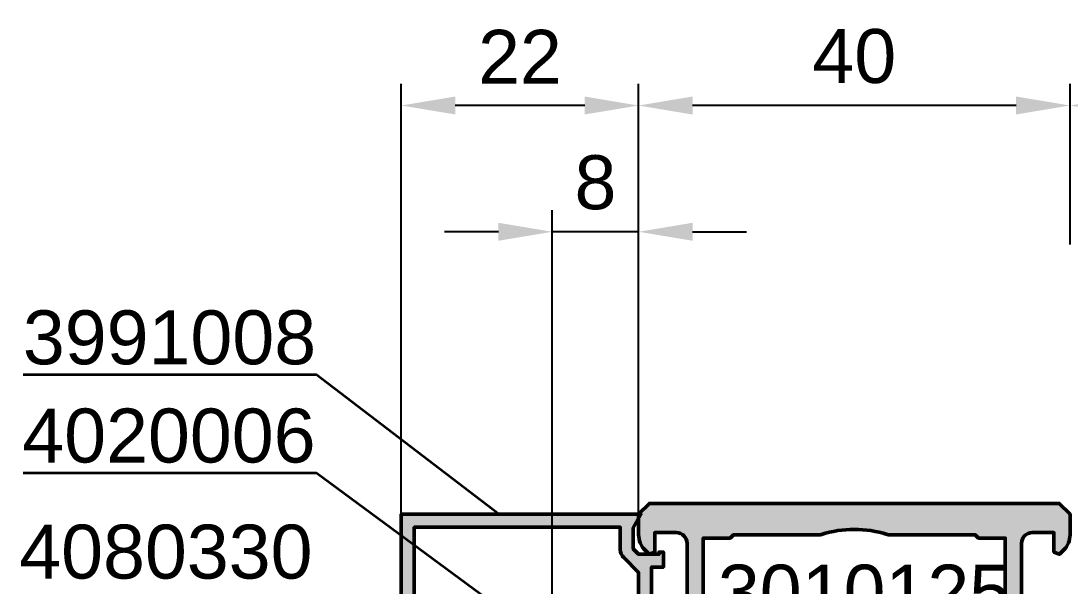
# Model space of a CAD drawing. Header units: millimetres. Extents: x 0 to 220, y 0 to 136.
# Drawn here: x 10.5 to 107.8, y 83.8 to 136.2 of the extents above; entities that cross this region are included whole.
import ezdxf

# ---------------------------------------------------------------- set-up
doc = ezdxf.new("R2010")
doc.units = ezdxf.units.MM
doc.header["$PDMODE"] = 3
doc.header["$PDSIZE"] = -2
for name, color, linetype, lineweight in [('AM_5', 3, 'Continuous', 25), ('AM_6', 2, 'Continuous', 35), ('AM_S', 7, 'Continuous', 50), ('Docu-AM_8', 1, 'Continuous', 25)]:
    doc.layers.add(name, color=color, linetype=linetype, lineweight=lineweight)
doc.styles.add('SBS_Standard', font='arial.ttf')
doc.styles.add('SWISS', font='swiss.ttf')
doc.dimstyles.new('SBS1-1$0', dxfattribs={"dimtxt": 2.5, "dimasz": 2.5, "dimexe": 1, "dimexo": 0, "dimgap": 1, "dimtad": 1, "dimtoh": 1, "dimdsep": 46, "dimtxsty": 'SBS_Standard', "dimcen": 0, "dimclrd": 256, "dimclre": 256, "dimclrt": 30, "dimadec": 1, "dimazin": 2, "dimtp": 0.1, "dimtm": 0.1, "dimtfac": 0.71, "dimtmove": 0, "dimatfit": 3, "dimfxl": 1, "dimlwd": -1, "dimlwe": -1, "dimarcsym": 1})

# ---------------------------------------------------------------- blocks, each defined once
blk = doc.blocks.new('B-3991008_docu_wos')
at = {"layer": 'Docu-AM_8'}
h = blk.add_hatch(color=256, dxfattribs=at)
edge = h.paths.add_edge_path()
edge.add_line((-11.89999999999996, 2.203115392854691), (-12.48361182593791, 1.192270058432068))
edge.add_line((-12.48361182593791, 1.192270058432068), (-12.03999999999996, 1.132588937151354))
edge.add_arc((-12.29999999999995, -0.8000000000000375), 1.949999999999984, -133.4080127777193, 82.33774433923429, ccw=False)
edge.add_line((-13.64001877441193, -2.216633221487996), (-14.47321452147776, -1.828107663889092))
edge.add_line((-14.47321452147776, -1.828107663889092), (-14.8688738196423, -2.23306716015211))
edge.add_arc((-12.18013562322083, -0.902395558627594), 2.999999999999932, 206.3310657647786, 267.7101380083817)
edge.add_arc((-12.29999999999991, -0.7999999999999797), 3.100000000000013, 269.9999888791808, 345.5224878140693)
edge.add_line((-9.29843790668916, -1.575000000000024), (-9.201613323033987, -1.200000000000034))
edge.add_line((-9.201613323033987, -1.200000000000034), (-4.899999999999963, -1.200000000000024))
edge.add_line((-4.899999999999963, -1.200000000000024), (-4.899999999999988, -2.3))
edge.add_line((-4.899999999999988, -2.3), (-3.5, -2.300000000000026))
edge.add_line((-3.5, -2.300000000000026), (-3.5, -1.90000000000007))
edge.add_line((-3.5, -1.90000000000007), (-3.69999999999996, -1.90000000000007))
edge.add_line((-3.69999999999996, -1.90000000000007), (-3.69999999999996, 2.131628207280301e-14))
edge.add_line((-3.69999999999996, 2.131628207280301e-14), (-3.19999999999996, 0.5000000000000213))
edge.add_line((-3.19999999999996, 0.5000000000000213), (-1.246410161513722, 0.5000000000000213))
edge.add_line((-1.246410161513722, 0.5000000000000213), (0, -0.2196152422706432))
edge.add_line((-1.035751345774633e-16, -0.2196152422706432), (3.061616997868395e-17, 22.00000000000001))
edge.add_line((3.061616997868395e-17, 22.00000000000001), (-21.20000005166107, 22.00000000000036))
edge.add_line((-21.20000005166107, 22.00000000000036), (-21.19999970891076, 20.00000000000001))
edge.add_line((-21.19999970891076, 20.00000000000001), (-23.50000034275029, 20.00000000000001))
edge.add_line((-23.50000034275029, 20.00000000000001), (-23.90397134275074, 19.20536999999998))
edge.add_arc((-24.71191408617337, 18.61610855630205), 1.000000262839087, -38.88618498072577, 36.104604522801424, ccw=False)
edge.add_line((-23.93351934275081, 17.98833299999998), (-23.70000134275062, 17.49999999999999))
edge.add_line((-23.70000134275062, 17.49999999999999), (-22.6, 17.49999999999999))
edge.add_line((-22.6, 17.49999999999999), (-22.6, 16.35044140847464))
edge.add_line((-22.6, 16.35044140847464), (-23.88302331593942, 14.82139397750241))
edge.add_line((-23.88302331593942, 14.82139397750241), (-23.11697834275067, 14.17860699999998))
edge.add_line((-23.11697834275067, 14.17860699999998), (-22.06791234275035, 15.42883599999997))
edge.add_arc((-23.60000193702863, 16.71441338904894), 2.000001937031503, 319.9999654235025, 359.9999029109925)
edge.add_line((-21.6, 16.71440999999997), (-21.6, 17.49999999999999))
edge.add_line((-21.6, 17.49999999999999), (-18.89289356156398, 20.20710678118659))
edge.add_arc((-18.18560741532434, 19.49973156122806), 1.00031664710426, 89.43748814388391, 134.9963923888267, ccw=False)
edge.add_line((-18.17578678037764, 20.49999999999994), (-11.89999999999996, 20.49999999999994))
edge.add_line((-11.89999999999996, 20.49999999999994), (-11.89999999999996, 2.203115392854691))
edge = h.paths.add_edge_path(flags=16)
edge.add_arc((-12.29999999999995, -0.800000000000034), 3.100000000000001, 14.955248316643974, 63.15278667399599, ccw=False)
edge.add_line((-9.30500417362557, 3.404394821604484e-17), (-5.397056274847699, 0))
edge.add_line((-5.397056274847699, 0), (-3.989949493661136, 1.40710678118657))
edge.add_arc((-3.282842712474586, 0.7000000000000242), 0.9999999999999999, 90, 135.0000000000001, ccw=False)
edge.add_line((-3.282842712474587, 1.700000000000024), (-1.199999999999996, 1.700000000000025))
edge.add_line((-1.199999999999996, 1.700000000000025), (-1.199999999999996, 20.8))
edge.add_line((-1.199999999999996, 20.8), (-10.89999999999996, 20.79999999999998))
edge.add_line((-10.89999999999996, 20.79999999999998), (-10.89999999999996, 1.965863337187841))
at = {"layer": 'AM_S'}
for points in [[(-11.89999999999996, 2.203115392854691), (-12.48361182593791, 1.192270058432068), (-12.03999999999996, 1.132588937151354, -1.373175899358104), (-13.64001877441193, -2.216633221487996), (-14.47321452147776, -1.828107663889092), (-14.8688738196423, -2.23306716015211, 0.2744090491249453), (-12.30000060169414, -3.899999999999935, 0.3419987673188581), (-9.29843790668916, -1.575000000000024), (-9.201613323033987, -1.200000000000034), (-4.899999999999963, -1.200000000000024), (-4.899999999999988, -2.3), (-3.5, -2.300000000000026), (-3.5, -1.90000000000007), (-3.69999999999996, -1.90000000000007), (-3.69999999999996, 2.131628207280301e-14), (-3.19999999999996, 0.5000000000000213), (-1.246410161513722, 0.5000000000000213), (-1.035751345774633e-16, -0.2196152422706432), (3.061616997868395e-17, 22.00000000000001), (-21.20000005166107, 22.00000000000036), (-21.19999970891076, 20.00000000000001), (-23.50000034275029, 20.00000000000001), (-23.90397134275074, 19.20536999999998, -0.3394094402287316), (-23.93351934275081, 17.98833299999998), (-23.70000134275062, 17.49999999999999), (-22.6, 17.49999999999999), (-22.6, 16.35044140847464), (-23.88302331593942, 14.82139397750241), (-23.11697834275067, 14.17860699999998), (-22.06791234275035, 15.42883599999997, 0.1763266994656899), (-21.6, 16.71440999999997), (-21.6, 17.49999999999999), (-18.89289356156398, 20.20710678118659, -0.2014487717177971), (-18.17578678037764, 20.49999999999994), (-11.89999999999996, 20.49999999999994), (-11.89999999999996, 2.203115392854691)], [(-10.89999999999996, 1.965863337187841, -0.2134575926161353), (-9.30500417362557, 3.404394821604484e-17), (-5.397056274847699, 0), (-3.989949493661136, 1.40710678118657, -0.1989123673796585), (-3.282842712474587, 1.700000000000024), (-1.199999999999996, 1.700000000000025), (-1.199999999999996, 20.8), (-10.89999999999996, 20.79999999999998), (-10.89999999999996, 1.965863337187841)]]:
    blk.add_lwpolyline(points, format="xyb", close=True, dxfattribs=at)
blk = doc.blocks.new('B-3010125_docu_wos')
at = {"layer": 'Docu-AM_8'}
h = blk.add_hatch(color=256, dxfattribs=at)
edge = h.paths.add_edge_path()
edge.add_line((48.50000000000005, 35.50000000000684), (18.49999999999974, 35.4999999999998))
edge.add_line((18.49999999999974, 35.4999999999998), (18.27926256615374, 38.79999999999995))
edge.add_line((18.27926256615374, 38.79999999999995), (19.58562960134768, 38.80000000000059))
edge.add_line((19.58562960134768, 38.80000000000059), (19.14886532022875, 39.99999999999982))
edge.add_line((19.14886532022875, 39.99999999999982), (16.00000000000034, 40.00000000000001))
edge.add_arc((16.00000000000021, 39.00000000000002), 0.9999999999999858, 89.99999999999267, 180.0000000000008)
edge.add_line((15.00000000000023, 39.00000000000001), (15.00000000000023, 38.50000000000006))
edge.add_line((15.00000000000023, 38.50000000000006), (16.89999999999986, 38.4999999999995))
edge.add_line((16.89999999999986, 38.4999999999995), (16.89999999999986, 35.50000000000001))
edge.add_line((16.89999999999986, 35.50000000000001), (3.700000000000045, 35.50000000000001))
edge.add_arc((3.700000000000047, 36.50000000000001), 1, 180.0000000000293, 269.9999999999999, ccw=False)
edge.add_line((2.700000000000049, 36.4999999999995), (2.699999999999051, 38.50000000000001))
edge.add_line((2.699999999999051, 38.50000000000001), (4.500000000000227, 38.49999999999995))
edge.add_line((4.500000000000227, 38.49999999999995), (4.712132034355987, 39.0121320343556))
edge.add_line((4.712132034355987, 39.0121320343556), (4.310050506338087, 39.41421356237326))
edge.add_arc((2.895836943964784, 37.99999999999913), 2.000000000000873, 45.00000000001661, 89.99999999999928)
edge.add_line((2.89583694396481, 40.00000000000001), (0.9999999999998814, 40.00000000000005))
edge.add_line((0.9999999999998814, 40.00000000000005), (-1.02917674382752e-13, 38.99999999999994))
edge.add_line((-1.029727083305699e-13, 38.99999999999994), (-1.034166936748158e-13, 1.000000000000078))
edge.add_line((-1.034166936748158e-13, 1.000000000000077), (0.9999999999998761, -3.197442310920451e-14))
edge.add_line((0.9999999999998761, -3.206935510704987e-14), (2.89583694396481, 5.329070518200751e-15))
edge.add_arc((2.895836943964784, 2.000000000000877), 2.000000000000871, 270.0000000000007, 314.9999999999835)
edge.add_line((4.310050506338087, 0.5857864376267568), (4.712132034355987, 0.987867965644412))
edge.add_line((4.712132034355987, 0.987867965644412), (4.500000000000227, 1.500000000000062))
edge.add_line((4.500000000000227, 1.500000000000062), (2.699999999999051, 1.500000000000005))
edge.add_line((2.699999999999051, 1.500000000000005), (2.700000000000049, 3.500000000000517))
edge.add_arc((3.700000000000047, 3.500000000000007), 0.9999999999999982, 90.00000000000011, 179.9999999999708, ccw=False)
edge.add_line((3.700000000000045, 4.500000000000005), (16.89999999999986, 4.500000000000005))
edge.add_line((16.89999999999986, 4.500000000000005), (16.89999999999987, 1.500000000000515))
edge.add_line((16.89999999999987, 1.500000000000515), (15.00000000000023, 1.499999999999948))
edge.add_line((15.00000000000023, 1.499999999999948), (15.00000000000023, 1.000000000000005))
edge.add_arc((16.00000000000021, 0.9999999999999895), 0.9999999999999858, 179.9999999999991, 270.0000000000073)
edge.add_line((16.00000000000034, 1.998401444325282e-15), (19.14886532022875, 1.972354502587035e-13))
edge.add_line((19.14886532022875, 1.972354502587035e-13), (19.58562960134768, 1.199999999999422))
edge.add_line((19.58562960134768, 1.199999999999422), (18.27926256615374, 1.20000000000007))
edge.add_line((18.27926256615374, 1.20000000000007), (18.49999999999974, 4.50000000000021))
edge.add_line((18.49999999999974, 4.50000000000021), (48.50000000000006, 4.499999999993172))
edge.add_line((48.50000000000006, 4.499999999993172), (48.72073743384539, 1.200000000000491))
edge.add_line((48.72073743384539, 1.200000000000492), (47.41437039865121, 1.199999999999891))
edge.add_line((47.41437039865121, 1.199999999999891), (47.85113467977079, 1.998401444325282e-13))
edge.add_line((47.85113467977079, 1.998945885417782e-13), (50.99999999999966, 1.998401444325282e-15))
edge.add_arc((50.99999999999979, 0.9999999999999895), 0.9999999999999875, 269.9999999999927, 360.000000000001)
edge.add_line((51.99999999999977, 1.000000000000005), (51.99999999999977, 1.499999999999948))
edge.add_line((51.99999999999977, 1.499999999999948), (50.10000000000014, 1.500000000000515))
edge.add_line((50.10000000000014, 1.500000000000515), (50.10000000000014, 4.500000000000005))
edge.add_line((50.10000000000014, 4.500000000000005), (63.29999999999995, 4.500000000000005))
edge.add_arc((63.29999999999995, 3.500000000000005), 1, 2.927436071331613e-11, 90, ccw=False)
edge.add_line((64.29999999999995, 3.500000000000517), (64.30000000000095, 1.500000000000005))
edge.add_line((64.30000000000095, 1.500000000000005), (62.49999999999977, 1.500000000000062))
edge.add_line((62.49999999999977, 1.500000000000062), (62.28786796564401, 0.987867965644412))
edge.add_line((62.28786796564401, 0.987867965644412), (62.68994949366191, 0.5857864376267568))
edge.add_arc((64.10416305603522, 2.000000000000877), 2.000000000000874, 225.0000000000165, 269.9999999999992)
edge.add_line((64.10416305603519, 5.329070518200751e-15), (65.9999999999999, -1.63895559232605e-16))
edge.add_line((65.9999999999999, -1.638955592326051e-16), (66.99999999999977, 1.000000000000009))
edge.add_line((66.99999999999977, 1.000000000000009), (66.99999999999977, 39.00000000000001))
edge.add_line((66.99999999999977, 39.00000000000001), (65.99999999999991, 40.00000000000001))
edge.add_line((65.99999999999991, 40.00000000000001), (64.10416305603519, 40.00000000000001))
edge.add_arc((64.10416305603522, 37.99999999999913), 2.000000000000874, 90.00000000000081, 134.9999999999835)
edge.add_line((62.68994949366191, 39.41421356237326), (62.28786796564401, 39.0121320343556))
edge.add_line((62.28786796564401, 39.0121320343556), (62.49999999999977, 38.49999999999995))
edge.add_line((62.49999999999977, 38.49999999999995), (64.30000000000095, 38.50000000000001))
edge.add_line((64.30000000000095, 38.50000000000001), (64.29999999999995, 36.4999999999995))
edge.add_arc((63.29999999999995, 36.50000000000001), 1, 270, 359.99999999997067, ccw=False)
edge.add_line((63.29999999999995, 35.50000000000001), (50.10000000000014, 35.50000000000001))
edge.add_line((50.10000000000014, 35.50000000000001), (50.10000000000014, 38.4999999999995))
edge.add_line((50.10000000000014, 38.4999999999995), (51.99999999999977, 38.50000000000006))
edge.add_line((51.99999999999977, 38.50000000000006), (51.99999999999977, 39.00000000000001))
edge.add_arc((50.99999999999979, 39.00000000000002), 0.9999999999999858, 359.9999999999992, 450.0000000000073)
edge.add_line((50.99999999999966, 40.00000000000001), (47.85113467977079, 39.99999999999981))
edge.add_line((47.85113467977079, 39.99999999999981), (47.41437039865122, 38.80000000000013))
edge.add_line((47.41437039865122, 38.80000000000013), (48.72073743384539, 38.79999999999953))
edge.add_line((48.72073743384539, 38.79999999999953), (48.50000000000005, 35.50000000000684))
edge = h.paths.add_edge_path(flags=0)
edge.add_line((50.09999979201653, 6.000000000000031), (50.0999997931026, 16.87652476222788))
edge.add_line((50.0999997931026, 16.87652476222788), (50.07619026929307, 16.95089322027007))
edge.add_arc((59.59999979310258, 20), 9.999999999999988, 162.2472098380532, 197.7527901619467, ccw=False)
edge.add_line((50.07619026929308, 23.04910677972995), (50.0999997931026, 23.12347523777213))
edge.add_line((50.0999997931026, 23.12347523777213), (50.09999979201653, 33.99999999999999))
edge.add_line((50.09999979201653, 33.99999999999999), (63.80000000000007, 34.00000000000009))
edge.add_line((63.80000000000007, 34.00000000000009), (63.8, 31.49999999999989))
edge.add_line((63.8, 31.49999999999989), (64.09999999999962, 31.2000000000001))
edge.add_line((64.09999999999962, 31.2000000000001), (64.09999999999968, 23.12347523777214))
edge.add_line((64.09999999999968, 23.12347523777214), (64.1238095238092, 23.04910677972994))
edge.add_arc((54.59999999999968, 20), 9.999999999999996, -17.752790161946677, 17.752790161946677, ccw=False)
edge.add_line((64.1238095238092, 16.95089322027007), (64.09999999999968, 16.87652476222788))
edge.add_line((64.09999999999968, 16.87652476222788), (64.09999999999962, 8.799999999999905))
edge.add_line((64.09999999999962, 8.799999999999905), (63.8, 8.500000000000133))
edge.add_line((63.8, 8.500000000000133), (63.80000000000007, 5.999999999999932))
edge.add_line((63.80000000000007, 5.999999999999932), (50.09999979201653, 6.000000000000031))
edge = h.paths.add_edge_path(flags=0)
edge.add_line((16.90000020798141, 34.00000000000293), (16.90000020689833, 23.12347523777213))
edge.add_line((16.90000020689833, 23.12347523777213), (16.92380973070785, 23.04910677972994))
edge.add_arc((7.400000206898357, 20), 9.999999999999972, -17.75279016194679, 17.752790161946677, ccw=False)
edge.add_line((16.92380973070784, 16.95089322027005), (16.90000020689832, 16.87652476222787))
edge.add_line((16.90000020689832, 16.87652476222787), (16.90000020798141, 5.999999999997083))
edge.add_line((16.90000020798141, 5.999999999997083), (3.199999999999477, 5.999999999999932))
edge.add_line((3.199999999999477, 5.999999999999932), (3.199999999999546, 8.500000000000139))
edge.add_line((3.199999999999546, 8.500000000000139), (2.899999999999909, 8.799999999999912))
edge.add_line((2.899999999999909, 8.799999999999912), (2.900000000001242, 16.87652476222787))
edge.add_line((2.900000000001242, 16.87652476222787), (2.87619047619172, 16.95089322027007))
edge.add_arc((12.40000000000122, 20), 9.999999999999982, 162.2472098380532, 197.7527901619467, ccw=False)
edge.add_line((2.876190476191724, 23.04910677972995), (2.900000000001243, 23.12347523777213))
edge.add_line((2.900000000001243, 23.12347523777213), (2.900000000000596, 31.19999999999982))
edge.add_line((2.900000000000596, 31.19999999999982), (3.199999999999546, 31.49999999999989))
edge.add_line((3.199999999999546, 31.49999999999989), (3.199999999999477, 34.00000000000009))
edge.add_line((3.199999999999477, 34.00000000000009), (16.90000020798141, 34.00000000000293))
h.paths.add_polyline_path([(48.10000002715257, 33.70000000000687), (18.89999997284858, 33.69999999999985), (18.89999997284858, 6.300000000000171), (48.10000002715257, 6.299999999993149)], flags=0)
at = {"layer": 'AM_S'}
for points in [[(48.50000000000005, 35.50000000000684), (18.49999999999974, 35.4999999999998), (18.27926256615374, 38.79999999999995), (19.58562960134768, 38.80000000000059), (19.14886532022875, 39.99999999999982), (16.00000000000034, 40.00000000000001, 0.4142135623731367), (15.00000000000023, 39.00000000000001), (15.00000000000023, 38.50000000000006), (16.89999999999986, 38.4999999999995), (16.89999999999986, 35.50000000000001), (3.700000000000045, 35.50000000000001, -0.4142135623729452), (2.700000000000049, 36.4999999999995), (2.699999999999051, 38.50000000000001), (4.500000000000227, 38.49999999999995), (4.712132034355987, 39.0121320343556), (4.310050506338087, 39.41421356237326, 0.1989123673795796), (2.89583694396481, 40.00000000000001), (0.9999999999998814, 40.00000000000005), (-1.029727083305699e-13, 38.99999999999994), (-1.034166936748158e-13, 1.000000000000077), (0.9999999999998761, -3.206935510704987e-14), (2.89583694396481, 5.329070518200751e-15, 0.1989123673795796), (4.310050506338087, 0.5857864376267568), (4.712132034355987, 0.987867965644412), (4.500000000000227, 1.500000000000062), (2.699999999999051, 1.500000000000005), (2.700000000000049, 3.500000000000517, -0.4142135623729452), (3.700000000000045, 4.500000000000005), (16.89999999999986, 4.500000000000005), (16.89999999999987, 1.500000000000515), (15.00000000000023, 1.499999999999948), (15.00000000000023, 1.000000000000005, 0.4142135623731367), (16.00000000000034, 1.998401444325282e-15), (19.14886532022875, 1.972354502587035e-13), (19.58562960134768, 1.199999999999422), (18.27926256615374, 1.20000000000007), (18.49999999999974, 4.50000000000021), (48.50000000000006, 4.499999999993172), (48.72073743384539, 1.200000000000492), (47.41437039865121, 1.199999999999891), (47.85113467977079, 1.998945885417782e-13), (50.99999999999966, 1.998401444325282e-15, 0.4142135623731367), (51.99999999999977, 1.000000000000005), (51.99999999999977, 1.499999999999948), (50.10000000000014, 1.500000000000515), (50.10000000000014, 4.500000000000005), (63.29999999999995, 4.500000000000005, -0.4142135623729452), (64.29999999999995, 3.500000000000517), (64.30000000000095, 1.500000000000005), (62.49999999999977, 1.500000000000062), (62.28786796564401, 0.987867965644412), (62.68994949366191, 0.5857864376267568, 0.1989123673795796), (64.10416305603519, 5.329070518200751e-15), (65.9999999999999, -1.638955592326051e-16), (66.99999999999977, 1.000000000000009), (66.99999999999977, 39.00000000000001), (65.99999999999991, 40.00000000000001), (64.10416305603519, 40.00000000000001, 0.1989123673795796), (62.68994949366191, 39.41421356237326), (62.28786796564401, 39.0121320343556), (62.49999999999977, 38.49999999999995), (64.30000000000095, 38.50000000000001), (64.29999999999995, 36.4999999999995, -0.4142135623729452), (63.29999999999995, 35.50000000000001), (50.10000000000014, 35.50000000000001), (50.10000000000014, 38.4999999999995), (51.99999999999977, 38.50000000000006), (51.99999999999977, 39.00000000000001, 0.4142135623731367), (50.99999999999966, 40.00000000000001), (47.85113467977079, 39.99999999999981), (47.41437039865122, 38.80000000000013), (48.72073743384539, 38.79999999999953), (48.50000000000005, 35.50000000000684, -0.3947836172760914)], [(16.90000020798141, 34.00000000000293), (16.90000020689833, 23.12347523777213), (16.92380973070785, 23.04910677972994, -0.1561737618886073), (16.92380973070784, 16.95089322027005), (16.90000020689832, 16.87652476222787), (16.90000020798141, 5.999999999997083), (3.199999999999477, 5.999999999999932), (3.199999999999546, 8.500000000000139), (2.899999999999909, 8.799999999999912), (2.900000000001242, 16.87652476222787), (2.87619047619172, 16.95089322027007, -0.156173761888607), (2.876190476191724, 23.04910677972995), (2.900000000001243, 23.12347523777213), (2.900000000000596, 31.19999999999982), (3.199999999999546, 31.49999999999989), (3.199999999999477, 34.00000000000009), (16.90000020798141, 34.00000000000293, -0.4142135639635789)], [(48.10000002715257, 33.70000000000687), (18.89999997284858, 33.69999999999985), (18.89999997284858, 6.300000000000171), (48.10000002715257, 6.299999999993149), (48.10000002715257, 33.70000000000687, 0.4142135623731638)], [(50.09999979201653, 6.000000000000031), (50.0999997931026, 16.87652476222788), (50.07619026929307, 16.95089322027007, -0.156173761888607), (50.07619026929308, 23.04910677972995), (50.0999997931026, 23.12347523777213), (50.09999979201653, 33.99999999999999), (63.80000000000007, 34.00000000000009), (63.8, 31.49999999999989), (64.09999999999962, 31.2000000000001), (64.09999999999968, 23.12347523777214), (64.1238095238092, 23.04910677972994, -0.1561737618886064), (64.1238095238092, 16.95089322027007), (64.09999999999968, 16.87652476222788), (64.09999999999962, 8.799999999999905), (63.8, 8.500000000000133), (63.80000000000007, 5.999999999999932), (50.09999979201653, 6.000000000000031, -0.4142135639636206)]]:
    blk.add_lwpolyline(points, format="xyb", close=True, dxfattribs=at)
blk = doc.blocks.new('*D41')
at = {"layer": 'AM_5', "transparency": 16777216}
for p, q in [((45.81220425670944, 90.44647887322208), (45.81220425670944, 130.3278344153041)), ((67.81220425670944, 88.55064192927603), (67.81220425670944, 130.3278344153041)), ((62.81220425670944, 128.3278344153041), (50.81220425670944, 128.3278344153041))]:
    blk.add_line(p, q, dxfattribs=at)
for points in [[(50.81220425670944, 129.1611677486374), (50.81220425670944, 127.4945010819708), (45.81220425670944, 128.3278344153041)], [(62.81220425670944, 129.1611677486374), (62.81220425670944, 127.4945010819708), (67.81220425670944, 128.3278344153041)]]:
    blk.add_solid(points, dxfattribs=at)
at = {"layer": 'Defpoints', "color": 0, "transparency": 16777216}
for p in [(45.81220425670944, 128.3278344153041), (45.81220425670944, 90.44647887322208), (67.81220425670944, 88.55064192927603)]:
    blk.add_point(p, dxfattribs=at)
at = {"layer": 'AM_5', "color": 30, "transparency": 16777216, "insert": (56.81220425670944, 132.8380663389057), "char_height": 5, "attachment_point": 5, "style": 'SBS_Standard'}
blk.add_mtext('22', dxfattribs=at)
blk = doc.blocks.new('*D42')
at = {"layer": 'AM_5', "transparency": 16777216}
for p, q in [((59.81220425670944, 60.94647887324027), (59.81220425670944, 118.6278344153034)), ((67.81220425670944, 88.55064192927603), (67.81220425670944, 118.6278344153034)), ((54.81220425670944, 116.6278344153034), (49.81220425670944, 116.6278344153034)), ((67.81220425670944, 116.6278344153034), (59.81220425670944, 116.6278344153034)), ((72.81220425670944, 116.6278344153034), (77.81220425670944, 116.6278344153034))]:
    blk.add_line(p, q, dxfattribs=at)
for points in [[(54.81220425670944, 117.4611677486367), (54.81220425670944, 115.79450108197), (59.81220425670944, 116.6278344153034)], [(72.81220425670944, 117.4611677486367), (72.81220425670944, 115.79450108197), (67.81220425670944, 116.6278344153034)]]:
    blk.add_solid(points, dxfattribs=at)
at = {"layer": 'Defpoints', "color": 0, "transparency": 16777216}
for p in [(59.81220425670944, 116.6278344153034), (67.81220425670944, 88.55064192927603), (59.81220425670944, 60.94647887324027)]:
    blk.add_point(p, dxfattribs=at)
at = {"layer": 'AM_5', "color": 30, "transparency": 16777216, "insert": (63.81220425670944, 121.1806993539118), "char_height": 5, "attachment_point": 5, "style": 'SBS_Standard'}
blk.add_mtext('8', dxfattribs=at)
blk = doc.blocks.new('*D43')
at = {"layer": 'AM_5', "transparency": 16777216}
for p, q in [((67.81220425670944, 88.55064192927603), (67.81220425670944, 130.3278344153041)), ((107.8118207799045, 115.4464788734258), (107.8118207799045, 130.3278344153041)), ((102.8118207799045, 128.3278344153041), (72.81220425670944, 128.3278344153041))]:
    blk.add_line(p, q, dxfattribs=at)
for points in [[(72.81220425670944, 129.1611677486374), (72.81220425670944, 127.4945010819708), (67.81220425670944, 128.3278344153041)], [(102.8118207799045, 129.1611677486374), (102.8118207799045, 127.4945010819708), (107.8118207799045, 128.3278344153041)]]:
    blk.add_solid(points, dxfattribs=at)
at = {"layer": 'Defpoints', "color": 0, "transparency": 16777216}
for p in [(67.81220425670944, 128.3278344153041), (107.8118207799045, 115.4464788734258), (67.81220425670944, 88.55064192927603)]:
    blk.add_point(p, dxfattribs=at)
at = {"layer": 'AM_5', "color": 30, "transparency": 16777216, "insert": (87.81201251830697, 132.8806993539125), "char_height": 5, "attachment_point": 5, "style": 'SBS_Standard'}
blk.add_mtext('40', dxfattribs=at)
blk = doc.blocks.new('*D45')
at = {"layer": 'AM_5', "transparency": 16777216}
for p, q in [((107.8118207799045, 115.4464788734258), (107.8118207799045, 130.3278344153041)), ((127.8122042567149, 115.4929577464791), (127.8122042567149, 130.3278344153041)), ((122.8122042567149, 128.3278344153041), (112.8118207799045, 128.3278344153041))]:
    blk.add_line(p, q, dxfattribs=at)
for points in [[(112.8118207799045, 129.1611677486374), (112.8118207799045, 127.4945010819708), (107.8118207799045, 128.3278344153041)], [(122.8122042567149, 129.1611677486374), (122.8122042567149, 127.4945010819708), (127.8122042567149, 128.3278344153041)]]:
    blk.add_solid(points, dxfattribs=at)
at = {"layer": 'Defpoints', "color": 0, "transparency": 16777216}
for p in [(107.8118207799045, 128.3278344153041), (107.8118207799045, 115.4464788734258), (127.8122042567149, 115.4929577464791)]:
    blk.add_point(p, dxfattribs=at)
at = {"layer": 'AM_5', "color": 30, "transparency": 16777216, "insert": (117.8120125183097, 132.8806993539125), "char_height": 5, "attachment_point": 5, "style": 'SBS_Standard'}
blk.add_mtext('20', dxfattribs=at)

msp = doc.modelspace()

# ---------------------------------------------------------------- linework, layer by layer
at = {"layer": 'AM_6', "color": 3}
for points in [[(54.85075034106484, 90.44647887324027), (37.95075034106338, 103.3651233311721), (10.75075034106447, 103.3651233311721)], [(60.11220425630853, 77.91516547705396), (37.95075034106338, 94.26512333117353), (10.75075034106447, 94.26512333117353)]]:
    msp.add_lwpolyline(points, dxfattribs=at)

# ---------------------------------------------------------------- block references
for name, p, rotation in [('B-3010125_docu_wos', (107.8122042567113, 24.44647887324027), 90), ('B-3991008_docu_wos', (67.81220425671125, 90.44647887324027), 90.00000000000001)]:
    msp.add_blockref(name, p, dxfattribs=dict(rotation=rotation))

# ---------------------------------------------------------------- texts
at = {"layer": 'AM_5', "color": 30, "style": 'SWISS'}
for s, p in [('3991008', (10.72481687195358, 104.3434668478076)), ('4020006', (10.6705059418793, 95.2434668478054)), ('4080330', (10.38866141743091, 84.48458470256082)), ('3010125', (75.16378238798751, 80.7753340965537))]:
    msp.add_text(s, height=5, dxfattribs=at).set_placement(p)

# ---------------------------------------------------------------- dimensions: what is measured, and where the dimension line sits
at = {"layer": 'AM_5'}
for base, p1, p2, picture, middle in [((45.81220425670944, 128.3278344153041), (67.81220425670944, 88.55064192927603), (45.81220425670944, 90.44647887322208), '*D41', (56.81220425670944, 132.8380663389057)), ((67.81220425670944, 128.3278344153041), (107.8118207799045, 115.4464788734258), (67.81220425670944, 88.55064192927603), '*D43', (87.81201251830697, 132.8806993539125)), ((107.8118207799045, 128.3278344153041), (127.8122042567149, 115.4929577464791), (107.8118207799045, 115.4464788734258), '*D45', (117.8120125183097, 132.8806993539125)), ((59.81220425670944, 116.6278344153034), (67.81220425670944, 88.55064192927603), (59.81220425670944, 60.94647887324027), '*D42', (63.81220425670944, 121.1806993539118))]:
    dim = msp.add_linear_dim(base=base, p1=p1, p2=p2, angle=180, dimstyle='SBS1-1$0', override={"dimscale": 2}, dxfattribs=at)
    dim.commit()
    dim.dimension.update_dxf_attribs({"geometry": picture, "text_midpoint": middle})

doc.saveas('drawing.dxf')
